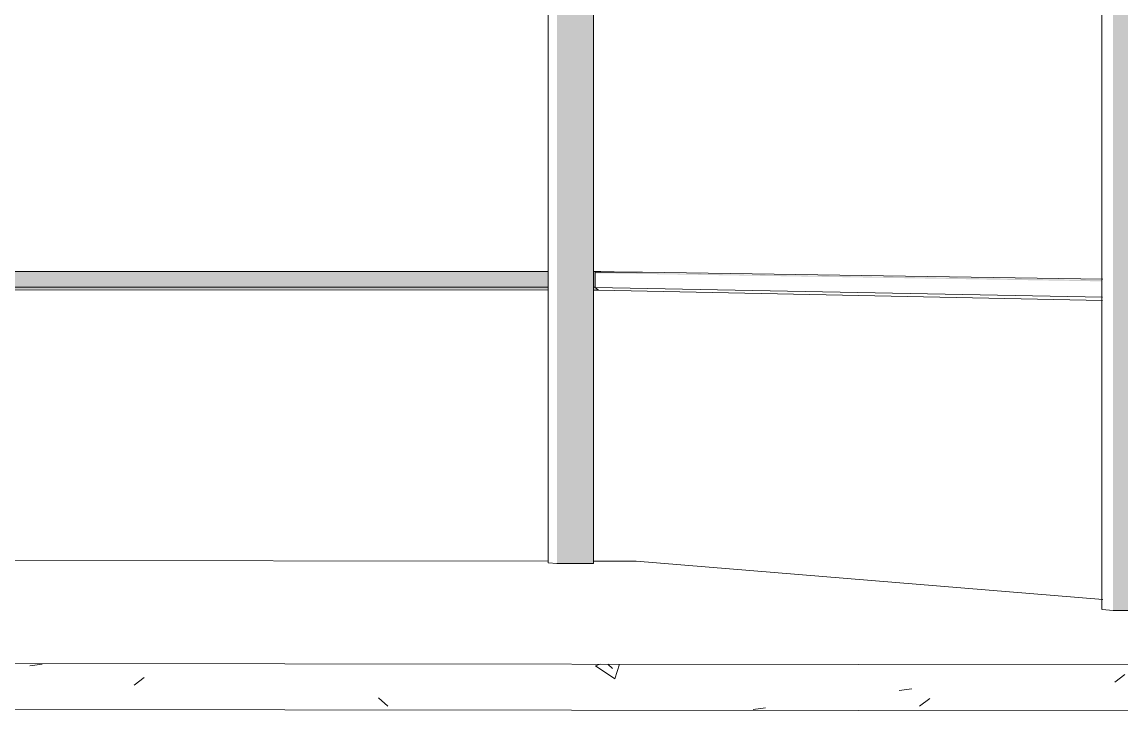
# Model space of a CAD drawing. Header units: inches. Extents: x 27328 to 121296, y -4075 to 4147.
# Drawn here: x 49627.0225 to 49627.1097, y 59.9596 to 60.0144 of the extents above; entities that cross this region are included whole.
import ezdxf

# ---------------------------------------------------------------- set-up
doc = ezdxf.new("R2010")
doc.units = ezdxf.units.IN
doc.header["$MEASUREMENT"] = 0
for name, color, linetype, lineweight in [('C-BLDG-PADS', 91, 'Continuous', 9), ('S-BEAM', 12, 'Continuous', 9), ('S-COLS', 52, 'Continuous', 9)]:
    doc.layers.add(name, color=color, linetype=linetype, lineweight=lineweight)

# ---------------------------------------------------------------- blocks, each defined once
blk = doc.blocks.new('FP_264-mezzanine - perspective - structure only')
at = {"layer": 'C-BLDG-PADS'}
for p, q in [((23020.154566, 59.963268), (23020.155564, 59.963396)), ((23020.199504, 59.963257), (23020.199864, 59.963393)), ((23020.199504, 59.963257), (23020.201026, 59.962241)), ((23020.200474, 59.963393), (23020.200843, 59.963058)), ((23020.201026, 59.962241), (23020.201417, 59.963391)), ((23020.162864, 59.961737), (23020.163663, 59.962342)), ((23020.240727, 59.961968), (23020.24153, 59.962575)), ((23020.223613, 59.961293), (23020.224616, 59.961421)), ((23020.182264, 59.960731), (23020.183008, 59.960056)), ((23020.225237, 59.960051), (23020.22604, 59.960658)), ((23020.21201, 59.9598), (23020.213012, 59.959929))]:
    blk.add_line(p, q, dxfattribs=at)

msp = doc.modelspace()

# ---------------------------------------------------------------- hatches: boundary and pattern name
at = {"layer": 'S-BEAM', "lineweight": 5}
h = msp.add_hatch(color=256, dxfattribs=at)
h.paths.add_polyline_path([(49627.067971, 59.994464), (49627.068013, 59.994527), (49627.068058, 59.994539), (49627.067837, 59.994508), (49627.067837, 59.994464), (49627.067968, 59.994464)], flags=0)
h.paths.add_polyline_path([(49627.064251, 59.994464), (49627.064251, 59.994554), (49626.881289, 59.994572), (49626.881289, 59.994498), (49627.064188, 59.994464)], flags=0)
h.paths.add_polyline_path([(49626.867438, 59.994501), (49626.867432, 59.99459), (49626.863276, 59.994579), (49626.863276, 59.994502), (49626.863825, 59.994502)], flags=0)
h = msp.add_hatch(color=256, dxfattribs=at)
h.paths.add_polyline_path([(49627.067968, 59.993337), (49627.067968, 59.994464), (49627.067837, 59.994464), (49627.067837, 59.993337)], flags=0)
h.paths.add_polyline_path([(49627.064251, 59.993338), (49627.064251, 59.994464), (49626.881289, 59.994498), (49626.881289, 59.993379), (49627.060553, 59.993339)], flags=0)
h.paths.add_polyline_path([(49626.867518, 59.993382), (49626.867438, 59.994501), (49626.863276, 59.994485), (49626.863276, 59.993383)], flags=0)
h = msp.add_hatch(color=256, dxfattribs=at)
h.paths.add_polyline_path([(49627.164984, 59.99288), (49627.165018, 59.992961), (49627.165101, 59.992994), (49627.112386, 59.993792), (49627.112386, 59.993731), (49627.164809, 59.992882)], flags=0)
h.paths.add_polyline_path([(49627.108243, 59.993798), (49627.108243, 59.993899), (49627.068008, 59.994527), (49627.067963, 59.994449), (49627.107663, 59.993807)], flags=0)
h = msp.add_hatch(color=256, dxfattribs=at)
h.paths.add_polyline_path([(49627.068222, 59.993109), (49627.067968, 59.993337), (49627.067837, 59.99332), (49627.067837, 59.993109), (49627.06798, 59.993109)], flags=0)
h.paths.add_polyline_path([(49627.06425, 59.99311), (49627.064251, 59.993338), (49626.881289, 59.993379), (49626.881289, 59.993152), (49627.064245, 59.99311)], flags=0)
h.paths.add_polyline_path([(49626.867535, 59.993155), (49626.867518, 59.993382), (49626.863276, 59.993383), (49626.863276, 59.993156)], flags=0)
at = {"layer": 'S-COLS', "lineweight": 5}
h = msp.add_hatch(color=256, dxfattribs=at)
h.paths.add_polyline_path([(49627.109436, 59.967661), (49627.109436, 60.021787), (49627.109101, 60.021768), (49627.109101, 59.967668), (49627.109298, 59.967662)], flags=0)
h.paths.add_polyline_path([(49627.109101, 60.035271), (49627.109436, 60.035283), (49627.109433, 60.044422), (49627.109101, 60.044384), (49627.109101, 60.035283)], flags=0)
h.paths.add_polyline_path([(49627.109436, 60.045156), (49627.109433, 60.045275), (49627.109101, 60.045265), (49627.109101, 60.04517), (49627.109433, 60.045157)], flags=0)
h = msp.add_hatch(color=256, dxfattribs=at)
h.paths.add_polyline_path([(49627.112206, 59.967658), (49627.112206, 60.021943), (49627.109436, 60.021787), (49627.109436, 59.967661)], flags=0)
h.paths.add_polyline_path([(49627.109436, 60.035271), (49627.112206, 60.035283), (49627.112206, 60.039918), (49627.111914, 60.039888), (49627.109728, 60.039885), (49627.109728, 60.040031), (49627.110758, 60.040138), (49627.110758, 60.044914), (49627.110642, 60.04511), (49627.110554, 60.045131), (49627.109728, 60.04513), (49627.109728, 60.045275), (49627.109436, 60.04525), (49627.109436, 60.035283)], flags=0)
for points in [[(49627.06767, 59.971377), (49627.067833, 59.971379), (49627.067833, 60.019429), (49627.06767, 60.01942), (49627.06767, 59.977475)], [(49627.065222, 59.971379), (49627.065222, 60.019282), (49627.064934, 60.019265), (49627.064934, 59.971385), (49627.065101, 59.97138)], [(49627.06767, 59.971377), (49627.06767, 60.01942), (49627.065222, 60.019282), (49627.065222, 59.971379)]]:
    msp.add_hatch(color=256, dxfattribs=at).paths.add_polyline_path(points, flags=0)

# ---------------------------------------------------------------- linework, layer by layer
at = {"layer": 'C-BLDG-PADS'}
for p, q in [((49627.06426, 59.971581), (49626.881294, 59.971756)), ((49627.071215, 59.971574), (49627.067846, 59.971578)), ((49627.108287, 59.968532), (49627.071215, 59.971574))]:
    msp.add_line(p, q, dxfattribs=at)
at = {"layer": 'C-BLDG-PADS', "lineweight": 13}
for p, q in [((49627.172447, 59.963265), (49626.168221, 59.964501)), ((49626.168221, 59.960952), (49627.172447, 59.959592))]:
    msp.add_line(p, q, dxfattribs=at)
at = {"layer": 'S-BEAM'}
for p, q in [((49626.881292, 59.994603), (49627.064257, 59.99457)), ((49627.067842, 59.994569), (49627.068425, 59.994569)), ((49627.067963, 59.99332), (49627.067963, 59.994449)), ((49627.068053, 59.994539), (49627.071738, 59.994538)), ((49627.068425, 59.994569), (49627.069463, 59.994553)), ((49627.069463, 59.994553), (49627.069476, 59.994541)), ((49627.071738, 59.994538), (49627.108272, 59.993963)), ((49626.881289, 59.993379), (49627.064251, 59.993338)), ((49627.067837, 59.993337), (49627.067968, 59.993337)), ((49627.06824, 59.99309), (49627.067963, 59.99332)), ((49627.067963, 59.99332), (49627.108249, 59.992535)), ((49627.064252, 59.99311), (49626.881289, 59.993152)), ((49627.068222, 59.993109), (49627.067837, 59.993109)), ((49627.108251, 59.992285), (49627.06824, 59.99309))]:
    msp.add_line(p, q, dxfattribs=at)
msp.add_polyline3d([(49627.067963, 59.994449, 0), (49627.067975, 59.994494, 0), (49627.068008, 59.994527, 0), (49627.068053, 59.994539, 0)], dxfattribs=at)
at = {"layer": 'S-COLS'}
for p, q in [((49627.108217, 59.967743), (49627.108217, 60.021718)), ((49627.067839, 60.01943), (49627.067839, 59.971381)), ((49627.064242, 59.971444), (49627.064242, 60.019226)), ((49627.064251, 59.971442), (49627.06425, 59.971445)), ((49627.064934, 59.971385), (49627.064251, 59.971442)), ((49627.06767, 59.971377), (49627.065222, 59.971379)), ((49627.108229, 59.967741), (49627.108224, 59.967745)), ((49627.109101, 59.967668), (49627.108229, 59.967741)), ((49627.112206, 59.967658), (49627.109436, 59.967661))]:
    msp.add_line(p, q, dxfattribs=at)
for points in [[(49627.065222, 59.971379, 0), (49627.065101, 59.97138, 0), (49627.064995, 59.971382, 0), (49627.064934, 59.971385, 0)], [(49627.067831, 59.971382, 0), (49627.067833, 59.971379, 0), (49627.067774, 59.971378, 0), (49627.06767, 59.971377, 0)], [(49627.109436, 59.967661, 0), (49627.109298, 59.967662, 0), (49627.109175, 59.967664, 0), (49627.109101, 59.967668, 0)]]:
    msp.add_polyline3d(points, dxfattribs=at)

# ---------------------------------------------------------------- block references
at = {"layer": 'C-BLDG-PADS'}
msp.add_blockref('FP_264-mezzanine - perspective - structure only', (26606.868497, 0), dxfattribs=at)

doc.saveas('drawing.dxf')
